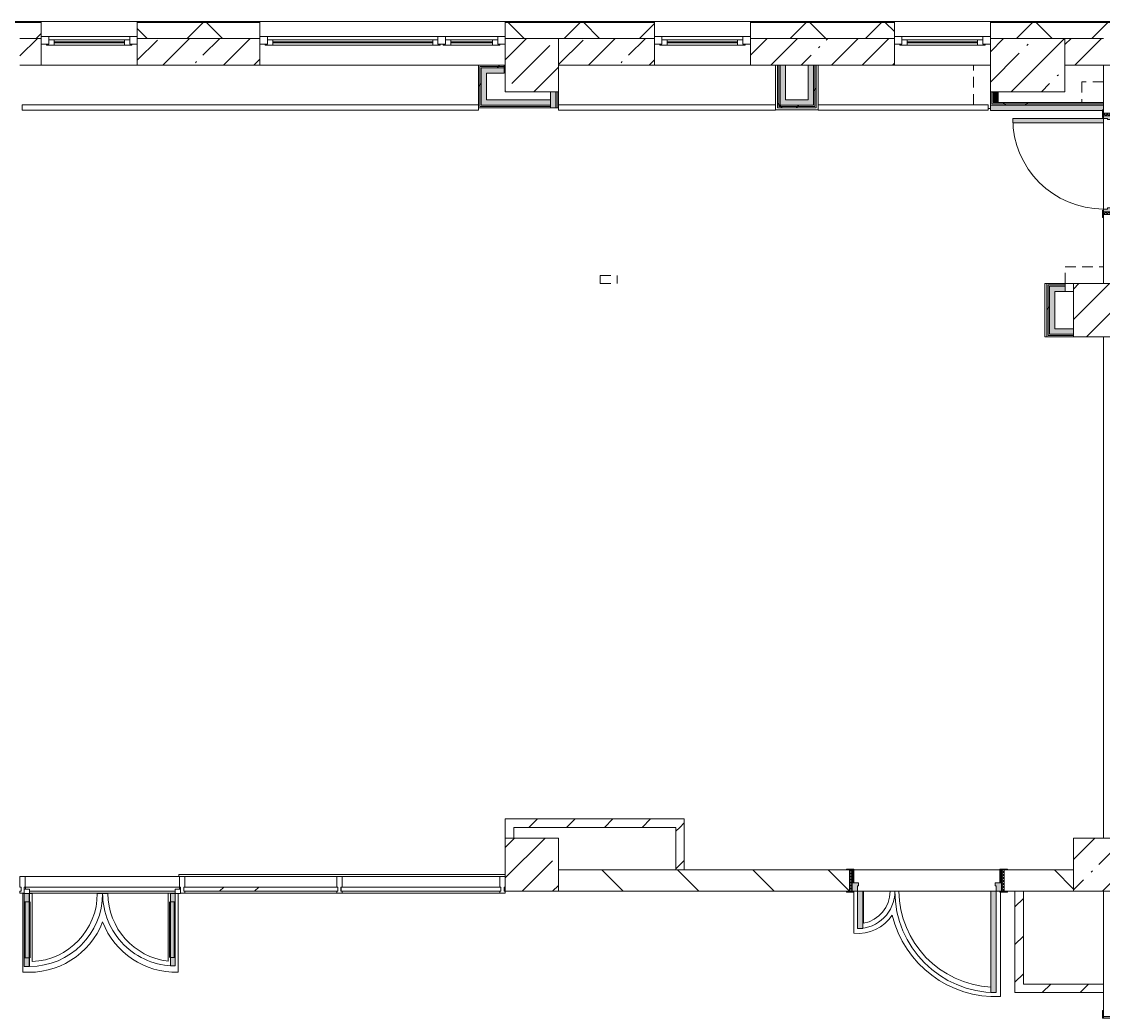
# Model space of a CAD drawing. Header units: millimetres. Extents: x -3238 to 193830, y -8553 to 29000.
# Drawn here: x 170023 to 180167, y 12246 to 21558 of the extents above; entities that cross this region are included whole.
import ezdxf

# ---------------------------------------------------------------- set-up
doc = ezdxf.new("R2010")
doc.units = ezdxf.units.MM
doc.linetypes.add('200_ШТРИХ__ш1_п0_6_', pattern=[160, 100, -60])
for name, color, linetype, lineweight, true_color in [('A-DETL-GENF-6', 7, 'Continuous', 5, 0xe2e2e2), ('A-DETL-GENF-7', 7, 'Continuous', 5, 0xaaaaaa), ('A-DOOR-2', 7, 'Continuous', 5, 0xaaaaaa), ('A-DOOR-3', 7, 'Continuous', 5, 0xe2e2e2), ('A-DOOR-FRAM-2', 7, 'Continuous', 5, 0xe2e2e2), ('A-DOOR-FRAM-3', 7, 'Continuous', 5, 0xaaaaaa), ('A-FLOR-3', 7, 'Continuous', 5, 0xaaaaaa), ('I-WALL-4', 7, 'Continuous', 5, 0xe7e7e7), ('I-WALL-5', 7, 'Continuous', 9, 0xe7e7e7)]:
    doc.layers.add(name, color=color, linetype=linetype, lineweight=lineweight, true_color=true_color)
for name, color, linetype, lineweight in [('A-DETL-MBND-1', 7, '200_ШТРИХ__ш1_п0_6_', 9), ('A-GLAZ-2', 7, 'Continuous', 5), ('A-GLAZ-CURT-3', 7, 'Continuous', 5), ('A-GLAZ-CWMG-4', 7, 'Continuous', 5), ('A-WALL', 7, 'Continuous', 9), ('A-WALL-3', 7, 'Continuous', 5), ('I-WALL-6', 7, 'Continuous', 5), ('S-COLS-3', 7, 'Continuous', 5)]:
    doc.layers.add(name, color=color, linetype=linetype, lineweight=lineweight)
pattern_1 = [(45, (58957.15, 0), (-285.1231, 285.1231), []), (45, (59242.27, 0), (-285.1231, 285.1231), [504.031, -100.806, 16.764, -84.042])]
pattern_2 = [(45, (58957.15, 0), (-176.7767, 176.7767), [])]
pattern_3 = [(45, (58957.15, 0), (-530.33, 530.33), []), (135, (58957.15, 0), (-530.33, -530.33), [])]

# ---------------------------------------------------------------- blocks, each defined once
blk = doc.blocks.new('120_Окно_СКБ_1Ст - 120_Окно_СКБ_1Ст 900х2500_h_ с форточкой-22877787-2_3_1_птичка')
at = {"layer": 'A-GLAZ-2'}
for p, q in [((-450, -127), (-450, -57)), ((-450, -57), (-380, -57)), ((450, -57), (-450, -57)), ((-380, -57), (-380, -127)), ((380, -87), (-380, -87)), ((-380, -87), (-380, -127)), ((-330, -137), (-330, -87)), ((330, -137), (330, -87)), ((380, -127), (380, -57)), ((380, -57), (450, -57)), ((380, -127), (380, -87)), ((450, -57), (450, -127)), ((-380, -127), (-450, -127)), ((-450, -127), (-400, -127)), ((-380, -127), (-400, -127)), ((-400, -127), (-400, -137)), ((-400, -137), (400, -137)), ((400, -137), (-400, -137)), ((-330, -107), (330, -107)), ((330, -117), (-330, -117)), ((450, -127), (380, -127)), ((400, -127), (380, -127)), ((400, -127), (450, -127)), ((400, -137), (400, -127))]:
    blk.add_line(p, q, dxfattribs=at)
blk = doc.blocks.new('110_Дверь_СКБ_2Ст - Д-1_л_Лестничная клетка EIS60 2-32142534-2_3_1_птичка')
at = {"layer": 'A-DOOR-3'}
for points in [[(662, 110), (662, 1010), (612, 1010), (612, 110)], [(-588, 510), (-638, 510), (-638, 110), (-588, 110), (-588, 488)], [(712, 30), (698, 30), (698, -110), (712, -110), (712, -32)]]:
    blk.add_hatch(color=256, dxfattribs=at).paths.add_polyline_path(points)
h = blk.add_hatch(color=256, dxfattribs=at)
h.paths.add_polyline_path([(712, 110), (662, 110), (662, 60), (652, 60), (652, 30), (712, 30)])
h.paths.add_polyline_path([(-628, 30), (-628, 60), (-638, 60), (-638, 110), (-688, 110), (-688, 30)])
at = {"layer": 'A-DOOR-FRAM-2'}
for points in [[(-672, 110), (-672, 118), (-743, 118), (-743, 110)], [(768, 110), (768, 118), (698, 118), (698, 110)], [(-672, 30), (-688, 30), (-688, -110), (-672, -110)], [(-672, -110), (-743, -110), (-743, -118), (-672, -118)], [(768, -118), (768, -110), (698, -110), (698, -118)]]:
    blk.add_hatch(color=256, dxfattribs=at).paths.add_polyline_path(points)
at = {"layer": 'A-DOOR-2'}
for p, q in [((662, 1010), (612, 1010)), ((612, 1010), (612, 110)), ((662, 110), (662, 1010)), ((-638, 510), (-638, 110)), ((-588, 510), (-638, 510)), ((-588, 110), (-588, 510)), ((-638, 110), (-588, 110)), ((612, 110), (662, 110))]:
    blk.add_line(p, q, dxfattribs=at)
for centre, radius, start, end in [((662, 110), 900, 90, 180), ((-638, 110), 400, 360, 90)]:
    blk.add_arc(centre, radius, start, end, dxfattribs=at)
at = {"layer": 'A-DOOR-FRAM-3'}
for p, q in [((-672, 118), (-743, 118)), ((-743, 118), (-743, 110)), ((-743, 110), (-672, 110)), ((-638, 110), (-688, 110)), ((-688, 110), (-688, 30)), ((-672, 110), (-672, 118)), ((-638, 60), (-638, 110)), ((662, 110), (662, 60)), ((712, 110), (662, 110)), ((768, 118), (698, 118)), ((698, 118), (698, 110)), ((698, 110), (768, 110)), ((712, 30), (712, 110)), ((768, 110), (768, 118)), ((-688, 30), (-628, 30)), ((-672, 30), (-688, 30)), ((-688, 30), (-688, -110)), ((-672, -110), (-672, 30)), ((-628, 60), (-638, 60)), ((-628, 30), (-628, 60)), ((662, 60), (652, 60)), ((652, 60), (652, 30)), ((652, 30), (712, 30)), ((712, 30), (698, 30)), ((698, 30), (698, -110)), ((712, -110), (712, 30)), ((-672, -110), (-743, -110)), ((-743, -110), (-743, -118)), ((-743, -118), (-672, -118)), ((-688, -110), (-672, -110)), ((-672, -118), (-672, -110)), ((698, -110), (712, -110)), ((768, -110), (698, -110)), ((698, -110), (698, -118)), ((698, -118), (768, -118)), ((768, -118), (768, -110))]:
    blk.add_line(p, q, dxfattribs=at)
blk = doc.blocks.new('120_Окно_СКБ_1Ст - 120_Окно_СКБ_1Ст 900х2500_h_ с форточкой-V189-2_3_1_птичка')
at = {"layer": 'A-GLAZ-2'}
for p, q in [((-450, -127), (-450, -57)), ((-450, -57), (-380, -57)), ((450, -57), (-450, -57)), ((-380, -57), (-380, -127)), ((380, -87), (-380, -87)), ((-380, -87), (-380, -127)), ((-330, -137), (-330, -87)), ((330, -137), (330, -87)), ((380, -127), (380, -57)), ((380, -57), (450, -57)), ((380, -127), (380, -87)), ((450, -57), (450, -127)), ((-380, -127), (-450, -127)), ((-450, -127), (-400, -127)), ((-380, -127), (-400, -127)), ((-400, -127), (-400, -137)), ((-400, -137), (400, -137)), ((400, -137), (-400, -137)), ((-330, -107), (330, -107)), ((330, -117), (-330, -117)), ((450, -127), (380, -127)), ((400, -127), (380, -127)), ((400, -127), (450, -127)), ((400, -137), (400, -127))]:
    blk.add_line(p, q, dxfattribs=at)
blk = doc.blocks.new('110_Дверь_СКБ_1Ст_Внутренняя1 - Д-8 950x2100h_охрана-V204-2_3_1_птичка')
at = {"layer": 'A-DOOR-2'}
h = blk.add_hatch(dxfattribs=at)
h.set_pattern_fill('FP_164', color=256, style=0, pattern_type=2)
h.set_pattern_definition([(135, (1826.41, 164.685), (-14.14214, -14.14214), []), (225, (1826.41, 164.685), (14.14214, -14.14214), [])])
h.paths.add_polyline_path([(462.5, 100), (462.5, -100), (487.5, -100), (487.5, 100)])
at = {"layer": 'A-DOOR-3'}
h = blk.add_hatch(color=256, dxfattribs=at)
h.paths.add_polyline_path([(-437.5, 100), (-437.5, 20), (-402.5, 20), (-402.5, 60), (-412.5, 60), (-412.5, 100)])
h.paths.add_polyline_path([(427.5, 20), (462.5, 22.2), (462.5, 100), (437.5, 100), (437.5, 60), (427.5, 60), (427.5, 22.2)])
at = {"layer": 'A-DOOR-FRAM-2'}
for points in [[(397.5, 100), (437.5, 100), (437.5, 950), (397.5, 950), (397.5, 542.7)], [(-492.5, 100), (-422.5, 100), (-422.5, 108), (-492.5, 108)], [(447.5, 100), (517.5, 100), (517.5, 108), (447.5, 108)], [(-437.5, -100), (-422.5, -100), (-422.5, 20), (-437.5, 20)], [(447.5, -100), (462.5, -100), (462.5, 20), (447.5, 20)], [(-492.5, -108), (-422.5, -108), (-422.5, -100), (-492.5, -100)], [(447.5, -108), (517.5, -108), (517.5, -100), (447.5, -100)]]:
    blk.add_hatch(color=256, dxfattribs=at).paths.add_polyline_path(points)
at = {"layer": 'A-DOOR-FRAM-3'}
h = blk.add_hatch(dxfattribs=at)
h.set_pattern_fill('FP_165', color=256, style=0, pattern_type=2)
h.set_pattern_definition([(45, (-296.384, 164.685), (-14.1421, 14.1421), []), (135, (-296.384, 164.685), (-14.1421, -14.1421), [])])
h.paths.add_polyline_path([(-462.5, -100), (-437.5, -100), (-437.5, 100), (-462.5, 100)])
at = {"layer": 'A-DOOR-2'}
for p, q in [((437.5, 950), (397.5, 950)), ((397.5, 950), (397.5, 100)), ((437.5, 100), (437.5, 950)), ((397.5, 100), (437.5, 100))]:
    blk.add_line(p, q, dxfattribs=at)
blk.add_arc((437.5, 100), 850, 90, 180, dxfattribs=at)
at = {"layer": 'A-DOOR-FRAM-3'}
for p, q in [((-422.5, 108), (-492.5, 108)), ((-492.5, 108), (-492.5, 100)), ((-422.5, 100), (-422.5, 108)), ((517.5, 108), (447.5, 108)), ((447.5, 108), (447.5, 100)), ((517.5, 100), (517.5, 108)), ((-492.5, 100), (-422.5, 100)), ((-437.5, 100), (-462.5, 100)), ((-462.5, 100), (-462.5, -100)), ((-412.5, 100), (-437.5, 100)), ((-437.5, 100), (-437.5, 20)), ((-437.5, -100), (-437.5, 100)), ((-422.5, 100), (-437.5, 100)), ((-437.5, 100), (-437.5, 99)), ((-437.5, 99), (-422.5, 99)), ((-437.5, 20), (-402.5, 20)), ((-422.5, 20), (-437.5, 20)), ((-437.5, 20), (-437.5, -100)), ((-422.5, 99), (-422.5, 100)), ((-422.5, -100), (-422.5, 20)), ((-412.5, 60), (-412.5, 100)), ((-402.5, 60), (-412.5, 60)), ((-402.5, 20), (-402.5, 60)), ((437.5, 60), (427.5, 60)), ((427.5, 60), (427.5, 20)), ((427.5, 20), (462.5, 20)), ((437.5, 100), (437.5, 60)), ((462.5, 100), (437.5, 100)), ((462.5, 100), (447.5, 100)), ((447.5, 100), (447.5, 99)), ((447.5, 100), (517.5, 100)), ((447.5, 99), (462.5, 99)), ((462.5, 20), (447.5, 20)), ((447.5, 20), (447.5, -100)), ((462.5, 20), (462.5, 100)), ((487.5, 100), (462.5, 100)), ((462.5, 100), (462.5, -100)), ((462.5, 99), (462.5, 100)), ((462.5, -100), (462.5, 20)), ((487.5, -100), (487.5, 100)), ((-422.5, -100), (-492.5, -100)), ((-492.5, -100), (-492.5, -108)), ((-462.5, -100), (-437.5, -100)), ((-437.5, -100), (-422.5, -100)), ((-422.5, -108), (-422.5, -100)), ((447.5, -100), (462.5, -100)), ((517.5, -100), (447.5, -100)), ((447.5, -100), (447.5, -108)), ((462.5, -100), (487.5, -100)), ((517.5, -108), (517.5, -100)), ((-492.5, -108), (-422.5, -108)), ((447.5, -108), (517.5, -108))]:
    blk.add_line(p, q, dxfattribs=at)
blk = doc.blocks.new('120_Окно_СКБ_2Ст_Фрамуга сверху - 120_Окно_СКБ_2Ст_2300х2500_h_ ДОО-V213-2_3_1_птичка')
at = {"layer": 'A-GLAZ-2'}
for p, q in [((-1150, -127), (-1150, -57)), ((-1150, -57), (-1080, -57)), ((1150, -57), (-1150, -57)), ((-1080, -57), (-1080, -127)), ((-1080, -57), (1080, -57)), ((520, -87), (-1080, -87)), ((-1080, -87), (-1080, -127)), ((-1030, -137), (-1030, -87)), ((470, -137), (470, -87)), ((520, -127), (520, -57)), ((520, -57), (590, -57)), ((520, -127), (520, -87)), ((590, -57), (590, -127)), ((1080, -87), (590, -87)), ((590, -87), (590, -127)), ((640, -137), (640, -87)), ((1030, -137), (1030, -87)), ((1080, -127), (1080, -57)), ((1080, -57), (1150, -57)), ((1080, -127), (1080, -87)), ((1150, -57), (1150, -127)), ((-1080, -127), (-1150, -127)), ((-1150, -127), (-1100, -127)), ((-1080, -127), (-1100, -127)), ((-1100, -127), (-1100, -137)), ((-1100, -137), (540, -137)), ((540, -137), (-1100, -137)), ((-1030, -107), (470, -107)), ((470, -117), (-1030, -117)), ((590, -127), (520, -127)), ((540, -127), (520, -127)), ((540, -127), (570, -127)), ((540, -127), (570, -127)), ((540, -137), (540, -127)), ((590, -127), (570, -127)), ((570, -127), (570, -137)), ((570, -137), (1100, -137)), ((1100, -137), (570, -137)), ((640, -107), (1030, -107)), ((1030, -117), (640, -117)), ((1150, -127), (1080, -127)), ((1100, -127), (1080, -127)), ((1100, -127), (1150, -127)), ((1100, -137), (1100, -127))]:
    blk.add_line(p, q, dxfattribs=at)
blk = doc.blocks.new('BSC_Колонна _Прямоугольная - 700х500-23282984-2_3_1_птичка')
at = {"layer": 'S-COLS-3'}
h = blk.add_hatch(dxfattribs=at)
h.set_pattern_fill('FP_220', color=256, style=0, pattern_type=2)
h.set_pattern_definition([(45, (-120500, -21150), (-285.1231, 285.1231), []), (45, (-120214.88, -21150), (-285.1231, 285.1231), [504.031, -100.806, 16.764, -84.042])])
h.paths.add_polyline_path([(-350, -250), (350, -250), (350, 250), (-350, 250), (-350, -122)])
for p, q in [((350, 250), (-350, 250)), ((-350, 250), (-350, -250)), ((350, -250), (350, 250)), ((-350, -250), (350, -250))]:
    blk.add_line(p, q, dxfattribs=at)
blk = doc.blocks.new('BSC_Колонна _Прямоугольная - 500х500-23282985-2_3_1_птичка')
at = {"layer": 'S-COLS-3'}
h = blk.add_hatch(dxfattribs=at)
h.set_pattern_fill('FP_221', color=256, style=0, pattern_type=2)
h.set_pattern_definition([(45, (-115850.45, -21150), (-285.1231, 285.1231), []), (45, (-115565.32, -21150), (-285.1231, 285.1231), [504.031, -100.806, 16.764, -84.042])])
h.paths.add_polyline_path([(-250, -250), (250, -250), (250, 250), (-250, 250), (-250, -122)])
for p, q in [((250, 250), (-250, 250)), ((-250, 250), (-250, -250)), ((250, -250), (250, 250)), ((-250, -250), (250, -250))]:
    blk.add_line(p, q, dxfattribs=at)
blk = doc.blocks.new('BSC_Колонна _Прямоугольная - 500х500-22291386-2_3_1_птичка')
at = {"layer": 'S-COLS-3'}
h = blk.add_hatch(dxfattribs=at)
h.set_pattern_fill('FP_241', color=256, style=0, pattern_type=2)
h.set_pattern_definition([(45, (-121180, -13650), (-285.1231, 285.1231), []), (45, (-120894.88, -13650), (-285.1231, 285.1231), [504.031, -100.806, 16.764, -84.042])])
h.paths.add_polyline_path([(-250, -250), (250, -250), (250, 250), (-250, 250)])
for p, q in [((250, 250), (-250, 250)), ((-250, 250), (-250, -250)), ((250, -250), (250, 250)), ((-250, -250), (250, -250))]:
    blk.add_line(p, q, dxfattribs=at)
blk = doc.blocks.new('BSC_Колонна _Прямоугольная - 500х500-V247-2_3_1_птичка')
at = {"layer": 'S-COLS-3'}
h = blk.add_hatch(dxfattribs=at)
h.set_pattern_fill('FP_250', color=256, style=0, pattern_type=2)
h.set_pattern_definition([(45, (-121180, -18850), (-285.1231, 285.1231), []), (45, (-120894.88, -18850), (-285.1231, 285.1231), [504.031, -100.806, 16.764, -84.042])])
h.paths.add_polyline_path([(-250, -250), (250, -250), (250, 250), (-250, 250), (-250, -189)])
for p, q in [((250, 250), (-250, 250)), ((-250, 250), (-250, -250)), ((250, -250), (250, 250)), ((-250, -250), (250, -250))]:
    blk.add_line(p, q, dxfattribs=at)
blk = doc.blocks.new('110_Дверь_СКБ_2Ст - Д-6_п__ ДОО_Дв_1450x2100h_Дверь из раздевальной в коридор-32371698-2_3_1_птичка')
at = {"layer": 'A-DOOR-2'}
h = blk.add_hatch(dxfattribs=at)
h.set_pattern_fill('FP_256', color=256, style=0, pattern_type=2)
h.set_pattern_definition([(225, (1576.41, -164.685), (-14.14214, 14.14214), []), (135, (1576.41, -164.685), (14.14214, 14.14214), [])])
h.paths.add_polyline_path([(737.5, -100), (737.5, 100), (712.5, 100), (712.5, -100)])
at = {"layer": 'A-DOOR-3'}
h = blk.add_hatch(color=256, dxfattribs=at)
h.paths.add_polyline_path([(-637.5, -100), (-637.5, -50), (-627.5, -50), (-627.5, -20), (-687.5, -20), (-687.5, -100)])
h.paths.add_polyline_path([(662.5, -100), (712.5, -100), (712.5, -20), (652.5, -20), (652.5, -50), (662.5, -50)])
for points in [[(-587.5, -450), (-587.5, -100), (-637.5, -100), (-637.5, -450)], [(612.5, -1050), (662.5, -1050), (662.5, -100), (612.5, -100), (612.5, -756.1)]]:
    blk.add_hatch(color=256, dxfattribs=at).paths.add_polyline_path(points)
at = {"layer": 'A-DOOR-FRAM-2'}
for points in [[(-672.5, 100), (-672.5, 108), (-742.5, 108), (-742.5, 100)], [(767.5, 100), (767.5, 108), (697.5, 108), (697.5, 100)], [(-672.5, -20), (-672.5, 100), (-687.5, 100), (-687.5, -20)], [(712.5, -20), (712.5, 100), (697.5, 100), (697.5, -20)], [(-672.5, -108), (-672.5, -100), (-742.5, -100), (-742.5, -108)], [(767.5, -108), (767.5, -100), (697.5, -100), (697.5, -108)]]:
    blk.add_hatch(color=256, dxfattribs=at).paths.add_polyline_path(points)
at = {"layer": 'A-DOOR-FRAM-3'}
h = blk.add_hatch(dxfattribs=at)
h.set_pattern_fill('FP_257', color=256, style=0, pattern_type=2)
h.set_pattern_definition([(315, (-546.384, -164.685), (-14.1421, -14.1421), []), (225, (-546.384, -164.685), (-14.1421, 14.1421), [])])
h.paths.add_polyline_path([(-687.5, -100), (-687.5, 100), (-712.5, 100), (-712.5, -100)])
at = {"layer": 'A-DOOR-2'}
for p, q in [((-637.5, -100), (-587.5, -100)), ((-637.5, -450), (-637.5, -100)), ((-587.5, -100), (-587.5, -450)), ((612.5, -100), (662.5, -100)), ((612.5, -1050), (612.5, -100)), ((662.5, -100), (662.5, -1050)), ((-587.5, -450), (-637.5, -450)), ((662.5, -1050), (612.5, -1050))]:
    blk.add_line(p, q, dxfattribs=at)
for centre, radius, start, end in [((-637.5, -100), 350, 270, 0), ((662.5, -100), 950, 180, 270)]:
    blk.add_arc(centre, radius, start, end, dxfattribs=at)
at = {"layer": 'A-DOOR-FRAM-3'}
for p, q in [((-742.5, 108), (-672.5, 108)), ((-742.5, 100), (-742.5, 108)), ((-672.5, 108), (-672.5, 100)), ((697.5, 100), (697.5, 108)), ((697.5, 108), (767.5, 108)), ((767.5, 108), (767.5, 100)), ((-672.5, 100), (-742.5, 100)), ((-712.5, 100), (-687.5, 100)), ((-712.5, -100), (-712.5, 100)), ((-687.5, 100), (-687.5, -100)), ((-687.5, 100), (-672.5, 100)), ((-687.5, -20), (-687.5, 100)), ((-672.5, 100), (-672.5, -20)), ((697.5, -20), (697.5, 100)), ((697.5, 100), (712.5, 100)), ((767.5, 100), (697.5, 100)), ((712.5, -100), (712.5, 100)), ((712.5, 100), (737.5, 100)), ((712.5, 100), (712.5, -20)), ((737.5, 100), (737.5, -100)), ((-742.5, -100), (-672.5, -100)), ((-742.5, -108), (-742.5, -100)), ((-687.5, -100), (-712.5, -100)), ((-687.5, -20), (-627.5, -20)), ((-687.5, -100), (-687.5, -20)), ((-672.5, -20), (-687.5, -20)), ((-637.5, -100), (-687.5, -100)), ((-672.5, -100), (-672.5, -108)), ((-637.5, -50), (-637.5, -100)), ((-627.5, -50), (-637.5, -50)), ((-627.5, -20), (-627.5, -50)), ((652.5, -20), (712.5, -20)), ((652.5, -50), (652.5, -20)), ((662.5, -50), (652.5, -50)), ((662.5, -100), (662.5, -50)), ((712.5, -100), (662.5, -100)), ((712.5, -20), (697.5, -20)), ((697.5, -108), (697.5, -100)), ((697.5, -100), (767.5, -100)), ((712.5, -20), (712.5, -100)), ((737.5, -100), (712.5, -100)), ((767.5, -100), (767.5, -108)), ((-672.5, -108), (-742.5, -108)), ((767.5, -108), (697.5, -108))]:
    blk.add_line(p, q, dxfattribs=at)
blk = doc.blocks.new('Прямоугольный импост - Импост структурный с накладкой - 160мм Темный-32356295-2_3_1_птичка')
at = {"layer": 'A-GLAZ-CWMG-4'}
for p, q in [((-50, 40), (-50, 140)), ((-50, 140), (0, 140)), ((0, 140), (0, 40)), ((-40, 40), (-50, 40)), ((-40, 20), (-40, 40)), ((-10, 40), (-10, 0)), ((0, 40), (-10, 40)), ((-10, 0), (0, 0)), ((0, 0), (0, -17)), ((0, -17), (-40, -17))]:
    blk.add_line(p, q, dxfattribs=at)
blk = doc.blocks.new('Системная панель - Стекло - 40мм-32428871-2_3_1_птичка')
at = {"layer": 'A-GLAZ-CURT-3'}
for p, q in [((749, 0), (-749, 0)), ((-749, 0), (-749, -40)), ((749, -40), (749, 0)), ((-749, -40), (749, -40))]:
    blk.add_line(p, q, dxfattribs=at)
blk = doc.blocks.new('Прямоугольный импост - Импост структурный с накладкой - 160мм Темный-32428319-2_3_1_птичка')
at = {"layer": 'A-GLAZ-CWMG-4'}
for p, q in [((0, 140), (-50, 140)), ((-50, 140), (-50, 40)), ((0, 40), (0, 140)), ((-50, 40), (-40, 40)), ((-40, 0), (-50, 0)), ((-50, 0), (-50, -17)), ((-40, 40), (-40, 0)), ((-10, 0), (-10, 40)), ((-10, 40), (0, 40)), ((0, 0), (-10, 0)), ((0, -17), (0, 0)), ((-50, -17), (0, -17))]:
    blk.add_line(p, q, dxfattribs=at)
blk = doc.blocks.new('Дверь_Витражная_остекление_ - ВВ-23-32429828-2_3_1_птичка')
at = {"layer": 'A-DETL-GENF-6'}
for points in [[(-682.5, 700), (-682.5, 20), (-637.5, 20), (-637.5, 700)], [(687.5, 705), (687.5, 20), (732.5, 20), (732.5, 705)]]:
    blk.add_hatch(color=256, dxfattribs=at).paths.add_polyline_path(points)
at = {"layer": 'A-DETL-GENF-7'}
for p, q in [((-682.5, 700), (-637.5, 700)), ((-682.5, 700), (-682.5, 20)), ((-637.5, 700), (-682.5, 700)), ((-682.5, 700), (-682.5, 20)), ((-682.5, 620), (-637.5, 620)), ((-672.5, 620), (-672.5, 100)), ((-637.5, 700), (-637.5, 20)), ((-637.5, 20), (-637.5, 700)), ((-628.5, 620), (-628.5, 100)), ((678.5, 625), (678.5, 100)), ((732.5, 705), (687.5, 705)), ((687.5, 705), (687.5, 20)), ((732.5, 705), (687.5, 705)), ((687.5, 705), (687.5, 20)), ((732.5, 625), (687.5, 625)), ((722.5, 625), (722.5, 100)), ((732.5, 705), (732.5, 20)), ((732.5, 20), (732.5, 705)), ((-682.5, 100), (-637.5, 100)), ((-637.5, 20), (-682.5, 20)), ((-682.5, 20), (-637.5, 20)), ((732.5, 100), (687.5, 100))]:
    blk.add_line(p, q, dxfattribs=at)
at = {"layer": 'A-DOOR-2'}
for p, q in [((-682.5, 700), (-682.5, 20)), ((682.5, 705), (682.5, 20)), ((-682.5, 20), (-732.5, 20)), ((-732.5, 20), (-732.5, -20)), ((-682.5, -20), (-682.5, 20)), ((732.5, 20), (682.5, 20)), ((682.5, 20), (682.5, -20)), ((732.5, -20), (732.5, 20)), ((-732.5, -20), (-682.5, -20)), ((682.5, -20), (732.5, -20))]:
    blk.add_line(p, q, dxfattribs=at)
for centre, radius, start, end in [((-682.5, 20), 680, 360, 90), ((682.5, 20), 685, 90, 180)]:
    blk.add_arc(centre, radius, start, end, dxfattribs=at)
blk = doc.blocks.new('Прямоугольный импост - Импост структурный с накладкой - 160мм Темный-32428730-2_3_1_птичка')
at = {"layer": 'A-GLAZ-CWMG-4'}
for p, q in [((111101, 13540), (112546, 13540)), ((111101, 13420), (111101, 13440)), ((111101, 13440), (112546, 13440)), ((111141, 13400), (112506, 13400)), ((112546, 13440), (112546, 13420)), ((111141, 13383), (112506, 13383))]:
    blk.add_line(p, q, dxfattribs=at)
blk = doc.blocks.new('Прямоугольный импост - Импост структурный с накладкой - 160мм Темный-32428868-2_3_1_птичка')
at = {"layer": 'A-GLAZ-CWMG-4'}
for p, q in [((114071, 13540), (115549, 13540)), ((114071, 13383), (115549, 13383))]:
    blk.add_line(p, q, dxfattribs=at)
blk = doc.blocks.new('Системная панель - Стекло - 40мм-32428872-2_3_1_птичка')
at = {"layer": 'A-GLAZ-CURT-3'}
h = blk.add_hatch(dxfattribs=at)
h.set_pattern_fill('FP_260', color=256, style=0, pattern_type=2)
h.set_pattern_definition([(225, (113808, 12900), (1414.214, -1414.214), [1000, -3000]), (225, (114808, 13400), (1414.214, -1414.214), [3000, -1000]), (225, (112808, 13900), (1414.214, -1414.214), [1000, -3000])])
h.paths.add_polyline_path([(-723, 0), (-723, -40), (722, -40), (722, 0), (-693, 0)])
for p, q in [((722, 0), (-723, 0)), ((-723, 0), (-723, -40)), ((722, -40), (722, 0)), ((-723, -40), (722, -40))]:
    blk.add_line(p, q, dxfattribs=at)
blk = doc.blocks.new('Прямоугольный импост - Импост структурный с накладкой - 160мм Темный-32428869-2_3_1_птичка')
at = {"layer": 'A-GLAZ-CWMG-4'}
for p, q in [((112596, 13540), (114021, 13540)), ((112596, 13383), (114021, 13383))]:
    blk.add_line(p, q, dxfattribs=at)
blk = doc.blocks.new('Прямоугольный импост - Импост структурный с накладкой - 160мм Темный-32356291-2_3_1_птичка')
at = {"layer": 'A-GLAZ-CWMG-4'}
for p, q in [((-25, 40), (-25, 140)), ((-25, 140), (25, 140)), ((25, 140), (25, 40)), ((-15, 40), (-25, 40)), ((-25, -17), (-25, 0)), ((-25, 0), (-15, 0)), ((-15, 0), (-15, 40)), ((15, 40), (15, 20)), ((25, 40), (15, 40)), ((15, -17), (-25, -17))]:
    blk.add_line(p, q, dxfattribs=at)
blk = doc.blocks.new('Прямоугольный импост - Импост структурный с накладкой - 160мм Темный-30755836-2_3_1_птичка')
at = {"layer": 'A-GLAZ-CWMG-4'}
for p, q in [((-25, 40), (-25, 140)), ((-25, 140), (25, 140)), ((25, 140), (25, 40)), ((-15, 40), (-25, 40)), ((-25, -17), (-25, 0)), ((-25, 0), (-15, 0)), ((-15, 0), (-15, 40)), ((15, 40), (15, 0)), ((25, 40), (15, 40)), ((15, 0), (25, 0)), ((25, 0), (25, -17)), ((25, -17), (-25, -17))]:
    blk.add_line(p, q, dxfattribs=at)

msp = doc.modelspace()

# ---------------------------------------------------------------- hatches: boundary and pattern name
at = {"layer": 'A-WALL-3'}
h = msp.add_hatch(dxfattribs=at)
h.set_pattern_fill('FP_151', color=256, style=0, pattern_type=2)
h.set_pattern_definition([(45, (58957.15, 0), (-353.5534, 353.5534), []), (135, (58957.15, 0), (-353.5534, -353.5534), [])])
h.paths.add_polyline_path([(184037.2, 21400), (184187.2, 21400), (184187.2, 21550), (179107.4, 21550), (179107.4, 21400), (183888.4, 21400)])
h.paths.add_polyline_path([(168907.6, 21400), (170207.2, 21400), (170207.2, 21550), (168907.6, 21550)])
h.paths.add_polyline_path([(168007.6, 21400), (168007.6, 21550), (166707.6, 21550), (166707.6, 21400), (167232.7, 21400)])
h.paths.add_polyline_path([(171107.2, 21400), (172257.6, 21400), (172257.6, 21550), (171107.2, 21550)])
h.paths.add_polyline_path([(178207.4, 21400), (178207.4, 21550), (176857.6, 21550), (176857.6, 21400), (177642.5, 21400)])
h.paths.add_polyline_path([(165150.7, 21400), (165807.6, 21400), (165807.6, 21550), (164507.4, 21550), (164507.4, 21400), (165007.2, 21400)])
h.paths.add_polyline_path([(175560.5, 21400), (175957.6, 21400), (175957.6, 21550), (174557.6, 21550), (174557.6, 21400), (175057.6, 21400)])
h.paths.add_polyline_path([(161007.2, 21400), (162207.4, 21400), (162207.4, 21550), (161007.2, 21550)])
h.paths.add_polyline_path([(152138.5, 21400), (152267.2, 21400), (152267.2, 21550), (152017.2, 21550), (152017.2, 21400)])
h.paths.add_polyline_path([(156822.9, 21400), (160107.2, 21400), (160107.2, 21550), (155567.2, 21550), (155567.2, 21400)])
at = {"layer": 'I-WALL-4'}
for points in [[(174382.6, 21075), (174547.6, 21075), (174547.6, 21125), (174382.6, 21125)], [(175032.6, 20749), (175032.6, 20900), (174982.6, 20900), (174982.6, 20749)], [(179724.5, 20724), (180159.2, 20724), (180159.2, 20730), (180167.2, 20730), (180167.2, 20774), (179107.2, 20774), (179107.2, 20724)], [(179712.8, 18625), (179712.8, 19025), (179662.8, 19025), (179662.8, 18625)], [(179887.2, 18625), (179887.2, 18675), (179712.8, 18675), (179712.8, 18625), (179724.5, 18625)]]:
    msp.add_hatch(color=256, dxfattribs=at).paths.add_polyline_path(points)
at = {"layer": 'I-WALL-5'}
for points in [[(174332.6, 20774), (174382.6, 20774), (174382.6, 21125), (174332.6, 21125), (174332.6, 21028.1)], [(177187.7, 20774), (177187.7, 21150), (177137.7, 21150), (177137.7, 20774)], [(177447.7, 20824), (177447.7, 21150), (177397.7, 21150), (177397.7, 20824)], [(179182.2, 20799), (179182.2, 20900), (179132.2, 20900), (179132.2, 20799)], [(174982.6, 20774), (174982.6, 20824), (174382.6, 20824), (174382.6, 20774)], [(177187.7, 20774), (177447.7, 20774), (177447.7, 20824), (177187.7, 20824)], [(179809.2, 19025), (179809.2, 19075), (179662.8, 19075), (179662.8, 19025), (179724.5, 19025)]]:
    msp.add_hatch(color=256, dxfattribs=at).paths.add_polyline_path(points)
at = {"layer": 'I-WALL-6'}
h = msp.add_hatch(dxfattribs=at)
h.set_pattern_fill('FP_159', color=256, style=0, pattern_type=2)
h.set_pattern_definition(pattern_1)
h.paths.add_polyline_path([(177397.7, 21150), (178207.4, 21150), (178207.4, 21400), (176857.6, 21400), (176857.6, 21150), (177187.7, 21150)])
h.paths.add_polyline_path([(175057.6, 21150), (175957.6, 21150), (175957.6, 21400), (175057.6, 21400), (175057.6, 21239.3)])
h.paths.add_polyline_path([(180167.2, 21150), (180167.2, 21400), (179807.2, 21400), (179807.2, 21150)])
h.paths.add_polyline_path([(172257.6, 21150), (172257.6, 21400), (171107.2, 21400), (171107.2, 21150), (171396.6, 21150)])
h.paths.add_polyline_path([(160094.7, 21150), (160107.2, 21150), (160107.2, 21400), (159757.2, 21400), (159757.2, 21150), (160082.2, 21150)])
h.paths.add_polyline_path([(162207.4, 21150), (162207.4, 21400), (161007.2, 21400), (161007.2, 21150)])
h.paths.add_polyline_path([(167232.7, 21150), (168007.6, 21150), (168007.6, 21400), (166707.6, 21400), (166707.6, 21150), (167182.2, 21150)])
h.paths.add_polyline_path([(165007.2, 21150), (165807.6, 21150), (165807.6, 21400), (165007.2, 21400)])
h.paths.add_polyline_path([(169307.2, 21150), (169307.2, 21400), (168907.6, 21400), (168907.6, 21150)])
h.paths.add_polyline_path([(170207.2, 21150), (170207.2, 21400), (170007.2, 21400), (170007.2, 21150)])
h = msp.add_hatch(dxfattribs=at)
h.set_pattern_fill('FP_255', color=256, style=0, pattern_type=2)
h.set_pattern_definition(pattern_3)
h.paths.add_polyline_path([(174307.6, 20749), (174320.1, 20749), (174320.1, 21150), (174307.6, 21150), (174307.6, 21028.1)])
h = msp.add_hatch(dxfattribs=at)
h.set_pattern_fill('FP_255', color=256, style=0, pattern_type=2)
h.set_pattern_definition(pattern_3)
h.paths.add_polyline_path([(174547.6, 21137.5), (174547.6, 21150), (174320.1, 21150), (174320.1, 21137.5), (174519.6, 21137.5)])
h = msp.add_hatch(dxfattribs=at)
h.set_pattern_fill('FP_255', color=256, style=0, pattern_type=2)
h.set_pattern_definition(pattern_3)
h.paths.add_polyline_path([(174320.1, 20761.5), (174332.6, 20761.5), (174332.6, 21137.5), (174320.1, 21137.5), (174320.1, 21028.1)])
h = msp.add_hatch(dxfattribs=at)
h.set_pattern_fill('FP_255', color=256, style=0, pattern_type=2)
h.set_pattern_definition(pattern_3)
h.paths.add_polyline_path([(174547.6, 21125), (174547.6, 21137.5), (174332.6, 21137.5), (174332.6, 21125), (174519.6, 21125)])
h = msp.add_hatch(dxfattribs=at)
h.set_pattern_fill('FP_255', color=256, style=0, pattern_type=2)
h.set_pattern_definition(pattern_3)
h.paths.add_polyline_path([(177122, 20749), (177125.2, 20749), (177125.2, 21150), (177112.7, 21150), (177112.7, 20749)])
h = msp.add_hatch(dxfattribs=at)
h.set_pattern_fill('FP_255', color=256, style=0, pattern_type=2)
h.set_pattern_definition(pattern_3)
h.paths.add_polyline_path([(177137.7, 20761.5), (177137.7, 21150), (177125.2, 21150), (177125.2, 20761.5)])
h = msp.add_hatch(dxfattribs=at)
h.set_pattern_fill('FP_255', color=256, style=0, pattern_type=2)
h.set_pattern_definition(pattern_3)
h.paths.add_polyline_path([(177447.7, 20774), (177460.2, 20774), (177460.2, 21150), (177447.7, 21150), (177447.7, 20824)])
h = msp.add_hatch(dxfattribs=at)
h.set_pattern_fill('FP_255', color=256, style=0, pattern_type=2)
h.set_pattern_definition(pattern_3)
h.paths.add_polyline_path([(177472.7, 20761.5), (177472.7, 21150), (177460.2, 21150), (177460.2, 20761.5)])
h = msp.add_hatch(dxfattribs=at)
h.set_pattern_fill('FP_255', color=256, style=0, pattern_type=2)
h.set_pattern_definition(pattern_3)
h.paths.add_polyline_path([(175045.1, 20749), (175045.1, 20900), (175032.6, 20900), (175032.6, 20749)])
h = msp.add_hatch(dxfattribs=at)
h.set_pattern_fill('FP_255', color=256, style=0, pattern_type=2)
h.set_pattern_definition(pattern_3)
h.paths.add_polyline_path([(179132.2, 20799), (179132.2, 20900), (179119.7, 20900), (179119.7, 20799)])
h = msp.add_hatch(dxfattribs=at)
h.set_pattern_fill('FP_255', color=256, style=0, pattern_type=2)
h.set_pattern_definition(pattern_3)
h.paths.add_polyline_path([(180167.2, 20786.5), (180167.2, 20799), (179119.7, 20799), (179119.7, 20786.5), (179724.5, 20786.5)])
h = msp.add_hatch(dxfattribs=at)
h.set_pattern_fill('FP_255', color=256, style=0, pattern_type=2)
h.set_pattern_definition(pattern_3)
h.paths.add_polyline_path([(177472.7, 20749), (177472.7, 20761.5), (177125.2, 20761.5), (177125.2, 20749), (177187.7, 20749)])
h = msp.add_hatch(dxfattribs=at)
h.set_pattern_fill('FP_255', color=256, style=0, pattern_type=2)
h.set_pattern_definition(pattern_3)
h.paths.add_polyline_path([(177137.7, 20761.5), (177460.2, 20761.5), (177460.2, 20774), (177137.7, 20774)])
h = msp.add_hatch(dxfattribs=at)
h.set_pattern_fill('FP_255', color=256, style=0, pattern_type=2)
h.set_pattern_definition(pattern_3)
h.paths.add_polyline_path([(180167.2, 20774), (180167.2, 20786.5), (179107.2, 20786.5), (179107.2, 20774), (179724.5, 20774)])
h = msp.add_hatch(dxfattribs=at)
h.set_pattern_fill('FP_255', color=256, style=0, pattern_type=2)
h.set_pattern_definition(pattern_3)
h.paths.add_polyline_path([(179650.3, 18600), (179650.3, 19087.5), (179637.8, 19087.5), (179637.8, 18600)])
h = msp.add_hatch(dxfattribs=at)
h.set_pattern_fill('FP_255', color=256, style=0, pattern_type=2)
h.set_pattern_definition(pattern_3)
h.paths.add_polyline_path([(179662.8, 18612.5), (179662.8, 19075), (179650.3, 19075), (179650.3, 18612.5)])
h = msp.add_hatch(dxfattribs=at)
h.set_pattern_fill('FP_163', color=256, style=0, pattern_type=2)
h.set_pattern_definition(pattern_2)
h.paths.add_polyline_path([(176237.6, 14000), (176237.6, 14080), (174637.2, 14080), (174637.2, 14000), (176157.6, 14000)])
h = msp.add_hatch(dxfattribs=at)
h.set_pattern_fill('FP_163', color=256, style=0, pattern_type=2)
h.set_pattern_definition(pattern_2)
h.paths.add_polyline_path([(176237.6, 13600), (176237.6, 14000), (176157.6, 14000), (176157.6, 13600)])
h = msp.add_hatch(dxfattribs=at)
h.set_pattern_fill('FP_162', color=256, style=0, pattern_type=2)
h.set_pattern_definition([(135, (58957.15, 0), (-353.5534, -353.5534), [])])
h.paths.add_polyline_path([(179887.2, 13400), (179887.2, 13600), (179237.2, 13600), (179237.2, 13400), (179724.5, 13400)])
h.paths.add_polyline_path([(175057.6, 13400), (177787.2, 13400), (177787.2, 13600), (175057.6, 13600)])
h = msp.add_hatch(dxfattribs=at)
h.set_pattern_fill('FP_163', color=256, style=0, pattern_type=2)
h.set_pattern_definition(pattern_2)
h.paths.add_polyline_path([(179417.2, 12450), (179417.2, 13400), (179337.2, 13400), (179337.2, 12450)])
h = msp.add_hatch(dxfattribs=at)
h.set_pattern_fill('FP_163', color=256, style=0, pattern_type=2)
h.set_pattern_definition(pattern_2)
h.paths.add_polyline_path([(179417.2, 12450), (180167.2, 12450), (180167.2, 12530), (179417.2, 12530)])
at = {"layer": 'S-COLS-3'}
h = msp.add_hatch(dxfattribs=at)
h.set_pattern_fill('FP_159', color=256, style=0, pattern_type=2)
h.set_pattern_definition(pattern_1)
h.paths.add_polyline_path([(175057.2, 13400), (175057.2, 13900), (174557.2, 13900), (174557.2, 13400)])

# ---------------------------------------------------------------- linework, layer by layer
at = {"layer": 'A-DETL-MBND-1'}
for p, q in [((178949.2, 20779), (178949.2, 21150)), ((180167.2, 20992), (179965.2, 20992)), ((179965.2, 20992), (179965.2, 20799)), ((179087.4, 20742), (179107.2, 20742)), ((175449.2, 19100), (175449.2, 19177.5)), ((175449.2, 19177.5), (175607.2, 19177.5)), ((175607.2, 19177.5), (175607.2, 19100)), ((179809.2, 19100), (179809.2, 19258)), ((179809.2, 19258), (180167.2, 19258)), ((175449.2, 19100), (175607.2, 19100)), ((179809.2, 19025), (179887.2, 19025))]:
    msp.add_line(p, q, dxfattribs=at)
at = {"layer": 'A-FLOR-3'}
for p, q in [((177092.7, 20779), (177092.7, 21150)), ((177492.7, 21150), (177492.7, 20730)), ((177492.7, 20730), (177092.7, 20730)), ((180167.2, 19800), (180167.2, 20610)), ((180167.2, 20610), (180167.2, 19800)), ((179617.8, 18600), (179617.8, 19100)), ((179617.8, 19100), (179637.8, 19100)), ((179809.2, 19100), (179887.2, 19100)), ((179637.8, 18600), (179617.8, 18600)), ((171497.2, 13540), (171497.2, 13557)), ((171497.2, 13557), (174557.2, 13557)), ((177828.1, 13400), (177828.1, 13006.4)), ((177918.1, 13400), (177912.2, 13400)), ((179112.2, 13400), (177918.1, 13400)), ((177918.1, 13100.3), (177918.1, 13400)), ((179202.2, 12411.9), (179202.2, 13392)), ((170047.7, 13378.5), (170033, 13378.5)), ((170033, 13378.5), (170033, 12642.4)), ((170122.4, 13378.5), (170092.7, 13378.5)), ((170122.4, 12740.7), (170122.4, 13378.5)), ((170832.7, 13380), (170732.7, 13380)), ((171462.7, 13381.5), (171397.9, 13381.5)), ((171397.9, 13381.5), (171397.9, 12744.4)), ((171490.3, 12640.2), (171490.3, 13380))]:
    msp.add_line(p, q, dxfattribs=at)
for centre, radius, start, end in [((177861.6, 13400), 305, 280.66451, 0), ((179159.6, 13411), 910, 180.6926, 267.00995), ((170092.7, 13380), 640, 272.66078, 0), ((171472.7, 13380), 640, 180, 263.29215), ((170092.7, 13380), 740, 265.37807, 338.81722), ((171472.7, 13380), 740, 201.18278, 271.36364), ((177861.6, 13400), 395, 265.12655, 325.57769), ((179159.6, 13411), 1000, 193.54971, 272.43764)]:
    msp.add_arc(centre, radius, start, end, dxfattribs=at)
at = {"layer": 'A-WALL'}
for p, q in [((170207.2, 21553), (168907.6, 21553)), ((170207.2, 21550), (168907.6, 21550)), ((172257.6, 21553), (171107.2, 21553)), ((172257.6, 21550), (171107.2, 21550)), ((175957.6, 21553), (174557.6, 21553)), ((175957.6, 21550), (174557.6, 21550)), ((178207.4, 21553), (176857.6, 21553)), ((178207.4, 21550), (176857.6, 21550)), ((184190.2, 21553), (179107.4, 21553)), ((184187.2, 21550), (179107.4, 21550)), ((170207.2, 21400), (170007.2, 21400)), ((172257.6, 21400), (171107.2, 21400)), ((175957.6, 21400), (175057.6, 21400)), ((178207.4, 21400), (176857.6, 21400)), ((180167.2, 21400), (179807.2, 21400)), ((174382.6, 21150), (174320.1, 21150)), ((174320.1, 20761.5), (174320.1, 21137.5)), ((174547.6, 21137.5), (174320.1, 21137.5)), ((174332.6, 20774), (174332.6, 21125)), ((174547.6, 21125), (174332.6, 21125)), ((177187.7, 21150), (177112.7, 21150)), ((177125.2, 20761.5), (177125.2, 21150)), ((177137.7, 20774), (177137.7, 21150)), ((177472.7, 21150), (177397.7, 21150)), ((177447.7, 21150), (177447.7, 20774)), ((177460.2, 21150), (177460.2, 20761.5)), ((180367.2, 21150), (180167.2, 21150)), ((175032.6, 20749), (175032.6, 20900)), ((175045.1, 20749), (175045.1, 20900)), ((179119.7, 20786.5), (179119.7, 20900)), ((179132.2, 20799), (179132.2, 20900)), ((179132.2, 20799), (179182.2, 20799)), ((174982.6, 20761.5), (174320.1, 20761.5)), ((174982.6, 20774), (174332.6, 20774)), ((177460.2, 20761.5), (177125.2, 20761.5)), ((177447.7, 20774), (177137.7, 20774)), ((180167.2, 20774), (179107.2, 20774)), ((180167.2, 20786.5), (179119.7, 20786.5)), ((179650.3, 19087.5), (179650.3, 18612.5)), ((179650.3, 19087.5), (179809.2, 19087.5)), ((179662.8, 19075), (179662.8, 18625)), ((179662.8, 19075), (179809.2, 19075)), ((179650.3, 18612.5), (179887.2, 18612.5)), ((179662.8, 18625), (179887.2, 18625)), ((176157.6, 13600), (176237.6, 13600)), ((179417.2, 13400), (179337.2, 13400)), ((180167.2, 12450), (180167.2, 12530))]:
    msp.add_line(p, q, dxfattribs=at)
at = {"layer": 'A-WALL-3'}
for p, q in [((179107.4, 21558), (168907.6, 21558)), ((170207.2, 21400), (170207.2, 21558)), ((171107.2, 21558), (171107.2, 21400)), ((172257.6, 21400), (172257.6, 21558)), ((174557.6, 21558), (174557.6, 21400)), ((175957.6, 21400), (175957.6, 21558)), ((176857.6, 21558), (176857.6, 21400)), ((178207.4, 21400), (178207.4, 21558)), ((184195.2, 21558), (179107.4, 21558)), ((179107.4, 21558), (179107.4, 21400))]:
    msp.add_line(p, q, dxfattribs=at)
at = {"layer": 'I-WALL-6'}
for p, q in [((170207.2, 21150), (170207.2, 21400)), ((171107.2, 21400), (171107.2, 21150)), ((172257.6, 21150), (172257.6, 21400)), ((175957.6, 21150), (175957.6, 21400)), ((176857.6, 21400), (176857.6, 21150)), ((178207.4, 21150), (178207.4, 21400)), ((174557.6, 21150), (170007.2, 21150)), ((174307.6, 21150), (174307.6, 20728)), ((174547.6, 21075), (174547.6, 21150)), ((177112.7, 21150), (175057.6, 21150)), ((177112.7, 21150), (177112.7, 20749)), ((177187.7, 21150), (177397.7, 21150)), ((177187.7, 20824), (177187.7, 21150)), ((177397.7, 21150), (177397.7, 20824)), ((179107.2, 21150), (177472.7, 21150)), ((177472.7, 20749), (177472.7, 21150)), ((179807.2, 21150), (180167.2, 21150)), ((180167.2, 21150), (180167.2, 20730)), ((174382.6, 20824), (174382.6, 21075)), ((174382.6, 21075), (174547.6, 21075)), ((174982.6, 20900), (174982.6, 20749)), ((175057.6, 20729), (175057.6, 20900)), ((179107.2, 20900), (179107.2, 20724)), ((179182.2, 20799), (179182.2, 20900)), ((174982.6, 20824), (174382.6, 20824)), ((177397.7, 20824), (177187.7, 20824)), ((180167.2, 20799), (179182.2, 20799)), ((180167.2, 20730), (180167.2, 20799)), ((170028.2, 20778), (174307.6, 20778)), ((170028.2, 20778), (170028.2, 20728)), ((174307.6, 20728), (170028.2, 20728)), ((174307.6, 20749), (175057.6, 20749)), ((175057.6, 20779), (177092.7, 20779)), ((177092.7, 20729), (175057.6, 20729)), ((177092.7, 20729), (177092.7, 20779)), ((177112.7, 20749), (177472.7, 20749)), ((177493.7, 20779), (179087.4, 20779)), ((177493.7, 20779), (177493.7, 20729)), ((179087.4, 20729), (177493.7, 20729)), ((179087.4, 20729), (179087.4, 20779)), ((179107.2, 20724), (180159.2, 20724)), ((180167.2, 19800), (180167.2, 20610)), ((180167.2, 19720), (180167.2, 19100)), ((179637.8, 19100), (179637.8, 18600)), ((179809.2, 19100), (179637.8, 19100)), ((179809.2, 19025), (179809.2, 19100)), ((179712.8, 18675), (179712.8, 19025)), ((179712.8, 19025), (179809.2, 19025)), ((179887.2, 18675), (179712.8, 18675)), ((179637.8, 18600), (179887.2, 18600)), ((180167.2, 18600), (180167.2, 13900)), ((174557.2, 14080), (174557.2, 13900)), ((176237.6, 14080), (174557.2, 14080)), ((174637.2, 13900), (174637.2, 14000)), ((174637.2, 14000), (176157.6, 14000)), ((176157.6, 14000), (176157.6, 13600)), ((176237.6, 13600), (176237.6, 14080)), ((174557.2, 13900), (174637.2, 13900)), ((176157.6, 13600), (175057.6, 13600)), ((175057.6, 13600), (175057.6, 13400)), ((177757.2, 13600), (176237.6, 13600)), ((177827.2, 13600), (179197.2, 13600)), ((179887.2, 13600), (179267.2, 13600)), ((175057.6, 13400), (177757.2, 13400)), ((179267.2, 13400), (179337.2, 13400)), ((179337.2, 13400), (179337.2, 12450)), ((179417.2, 13400), (179887.2, 13400)), ((179417.2, 12530), (179417.2, 13400)), ((180167.2, 13400), (180167.2, 12530)), ((180167.2, 12530), (179417.2, 12530)), ((179337.2, 12450), (180167.2, 12450)), ((180167.2, 12450), (180167.2, 12280))]:
    msp.add_line(p, q, dxfattribs=at)
at = {"layer": 'S-COLS-3'}
for p, q in [((175057.2, 13900), (174557.2, 13900)), ((174557.2, 13900), (174557.2, 13400)), ((175057.2, 13400), (175057.2, 13900)), ((174557.2, 13400), (175057.2, 13400))]:
    msp.add_line(p, q, dxfattribs=at)

# ---------------------------------------------------------------- block references
at = {"layer": 'A-DOOR-2'}
for name, p, rotation in [('110_Дверь_СКБ_1Ст_Внутренняя1 - Д-8 950x2100h_охрана-V204-2_3_1_птичка', (180267.2, 20212.5), 89.99999999999991), ('Дверь_Витражная_остекление_ - ВВ-23-32429828-2_3_1_птичка', (170780.2, 13400), 180), ('110_Дверь_СКБ_2Ст - Д-1_л_Лестничная клетка EIS60 2-32142534-2_3_1_птичка', (180277.2, 11537.5), 269.9999999999999)]:
    msp.add_blockref(name, p, dxfattribs=dict(at, rotation=rotation))
msp.add_blockref('110_Дверь_СКБ_2Ст - Д-6_п__ ДОО_Дв_1450x2100h_Дверь из раздевальной в коридор-32371698-2_3_1_птичка', (178499.7, 13500), dxfattribs=at)
at = {"layer": 'A-GLAZ-2'}
for name, p in [('120_Окно_СКБ_1Ст - 120_Окно_СКБ_1Ст 900х2500_h_ с форточкой-22877787-2_3_1_птичка', (170657.2, 21475)), ('120_Окно_СКБ_2Ст_Фрамуга сверху - 120_Окно_СКБ_2Ст_2300х2500_h_ ДОО-V213-2_3_1_птичка', (173407.6, 21475)), ('120_Окно_СКБ_1Ст - 120_Окно_СКБ_1Ст 900х2500_h_ с форточкой-22877787-2_3_1_птичка', (176407.6, 21475)), ('120_Окно_СКБ_1Ст - 120_Окно_СКБ_1Ст 900х2500_h_ с форточкой-V189-2_3_1_птичка', (178657.4, 21475))]:
    msp.add_blockref(name, p, dxfattribs=at)
at = {"layer": 'A-GLAZ-CURT-3', "rotation": 180}
for name, p in [('Системная панель - Стекло - 40мм-32428872-2_3_1_птичка', (172265.2, 13400)), ('Системная панель - Стекло - 40мм-32428871-2_3_1_птичка', (173767.2, 13400))]:
    msp.add_blockref(name, p, dxfattribs=at)
at = {"layer": 'A-GLAZ-CWMG-4', "extrusion": (0, 0, -1)}
for name, p in [('Прямоугольный импост - Импост структурный с накладкой - 160мм Темный-32356295-2_3_1_птичка', (-170007.7, 13400)), ('Прямоугольный импост - Импост структурный с накладкой - 160мм Темный-32356291-2_3_1_птичка', (-171527.7, 13400)), ('Прямоугольный импост - Импост структурный с накладкой - 160мм Темный-30755836-2_3_1_птичка', (-173002.7, 13400))]:
    msp.add_blockref(name, p, dxfattribs=at)
at = {"layer": 'A-GLAZ-CWMG-4'}
for name, p in [('Прямоугольный импост - Импост структурный с накладкой - 160мм Темный-32428730-2_3_1_птичка', (58957.2, 0)), ('Прямоугольный импост - Импост структурный с накладкой - 160мм Темный-32428869-2_3_1_птичка', (58957.2, 0)), ('Прямоугольный импост - Импост структурный с накладкой - 160мм Темный-32428868-2_3_1_птичка', (58957.2, 0)), ('Прямоугольный импост - Импост структурный с накладкой - 160мм Темный-32428319-2_3_1_птичка', (174556.7, 13400))]:
    msp.add_blockref(name, p, dxfattribs=at)
at = {"layer": 'S-COLS-3'}
for name, p in [('BSC_Колонна _Прямоугольная - 500х500-23282985-2_3_1_птичка', (174807.6, 21150)), ('BSC_Колонна _Прямоугольная - 700х500-23282984-2_3_1_птичка', (179457.2, 21150)), ('BSC_Колонна _Прямоугольная - 500х500-V247-2_3_1_птичка', (180137.2, 18850)), ('BSC_Колонна _Прямоугольная - 500х500-22291386-2_3_1_птичка', (180137.2, 13650))]:
    msp.add_blockref(name, p, dxfattribs=at)

doc.saveas('drawing.dxf')
